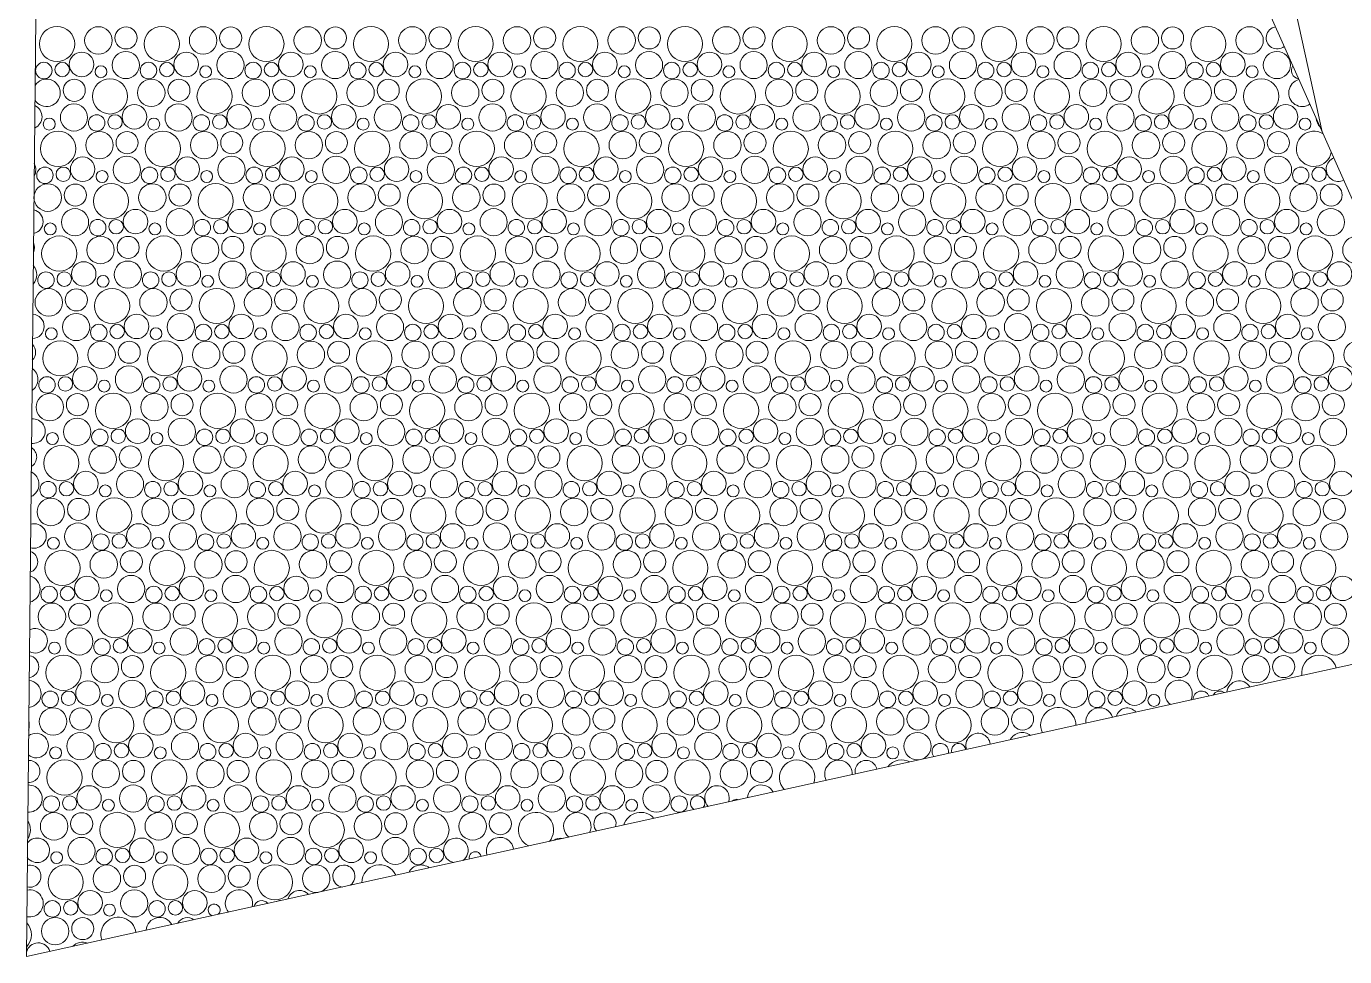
# Model space of a CAD drawing. Header units: millimetres. Extents: x 755110 to 820807, y -116979 to -66610.
# Drawn here: x 767558 to 772140, y -116979 to -113748 of the extents above; entities that cross this region are included whole.
import ezdxf

# ---------------------------------------------------------------- set-up
doc = ezdxf.new("R2010")
doc.units = ezdxf.units.MM
doc.header["$MEASUREMENT"] = 0
doc.layers.add('New_0_Pen_No__181', color=7, linetype='Continuous', lineweight=0, true_color=0xe8e8e8)
doc.layers.add('New_Structural - Bearing_Pen_No__102', color=7, linetype='Continuous', lineweight=13, true_color=0xcccccc)
doc.layers.add('New_Structural - Bearing_Pen_No__101', color=252, linetype='Continuous', lineweight=13)

# ---------------------------------------------------------------- blocks, each defined once
blk = doc.blocks.new('*X4')
at = {"layer": 'New_0_Pen_No__181', "color": 254, "linetype": 'Continuous', "lineweight": 0, "true_color": 0xe8e8e8}
for centre, radius in [((767664.9, -113808.8), 61.2), ((767808.4, -113796.4), 47.7), ((767904.5, -113787.6), 38.4), ((768028.6, -113808.8), 61.2), ((768172.2, -113796.4), 47.7), ((768268.2, -113787.6), 38.4), ((768392.3, -113808.8), 61.2), ((768535.9, -113796.4), 47.7), ((768631.9, -113787.6), 38.4), ((768756, -113808.8), 61.2), ((768899.6, -113796.4), 47.7), ((768995.6, -113787.6), 38.4), ((769119.7, -113808.8), 61.2), ((769263.3, -113796.4), 47.7), ((769359.3, -113787.6), 38.4), ((769483.4, -113808.8), 61.2), ((769627, -113796.4), 47.7), ((769723, -113787.6), 38.4), ((769847.1, -113808.8), 61.2), ((769990.7, -113796.4), 47.7), ((770086.7, -113787.6), 38.4), ((770210.8, -113808.8), 61.2), ((770354.4, -113796.4), 47.7), ((770450.4, -113787.6), 38.4), ((770574.5, -113808.8), 61.2), ((770718.1, -113796.4), 47.7), ((770814.1, -113787.6), 38.4), ((770938.2, -113808.8), 61.2), ((771081.8, -113796.4), 47.7), ((771177.8, -113787.6), 38.4), ((771302, -113808.8), 61.2), ((771445.5, -113796.4), 47.7), ((771541.6, -113787.6), 38.4), ((771665.7, -113808.8), 61.2), ((771809.2, -113796.4), 47.7), ((767750, -113879.8), 42.6), ((767903.5, -113881.9), 47.3), ((768113.7, -113879.8), 42.6), ((768267.2, -113881.9), 47.3), ((768477.4, -113879.8), 42.6), ((768630.9, -113881.9), 47.3), ((768841.1, -113879.8), 42.6), ((768994.6, -113881.9), 47.3), ((769204.8, -113879.8), 42.6), ((769358.3, -113881.9), 47.3), ((769568.5, -113879.8), 42.6), ((769722, -113881.9), 47.3), ((769932.2, -113879.8), 42.6), ((770085.7, -113881.9), 47.3), ((770295.9, -113879.8), 42.6), ((770449.4, -113881.9), 47.3), ((770659.6, -113879.8), 42.6), ((770813.1, -113881.9), 47.3), ((771023.4, -113879.8), 42.6), ((771176.8, -113881.9), 47.3), ((771387.1, -113879.8), 42.6), ((771540.5, -113881.9), 47.3), ((771750.8, -113879.8), 42.6), ((771904.2, -113881.9), 47.3), ((767618.8, -113901), 28.6), ((767682.6, -113897.5), 25.1), ((767817.4, -113905.2), 20.7), ((767982.5, -113901), 28.6), ((768046.3, -113897.5), 25.1), ((768181.1, -113905.2), 20.7), ((768346.2, -113901), 28.6), ((768410, -113897.5), 25.1), ((768544.8, -113905.2), 20.7), ((768709.9, -113901), 28.6), ((768773.7, -113897.5), 25.1), ((768908.5, -113905.2), 20.7), ((769073.6, -113901), 28.6), ((769137.4, -113897.5), 25.1), ((769272.2, -113905.2), 20.7), ((769437.3, -113901), 28.6), ((769501.1, -113897.5), 25.1), ((769635.9, -113905.2), 20.7), ((769801, -113901), 28.6), ((769864.9, -113897.5), 25.1), ((769999.6, -113905.2), 20.7), ((770164.7, -113901), 28.6), ((770228.6, -113897.5), 25.1), ((770363.3, -113905.2), 20.7), ((770528.4, -113901), 28.6), ((770592.3, -113897.5), 25.1), ((770727, -113905.2), 20.7), ((770892.2, -113901), 28.6), ((770956, -113897.5), 25.1), ((771090.7, -113905.2), 20.7), ((771255.9, -113901), 28.6), ((771319.7, -113897.5), 25.1), ((771454.4, -113905.2), 20.7), ((771619.6, -113901), 28.6), ((771683.4, -113897.5), 25.1), ((771818.1, -113905.2), 20.7), ((767724.5, -113969.6), 38.4), ((767848.6, -113990.8), 61.2), ((767992.2, -113978.4), 47.7), ((768088.2, -113969.6), 38.4), ((768212.3, -113990.8), 61.2), ((768355.9, -113978.4), 47.7), ((768451.9, -113969.6), 38.4), ((768576, -113990.8), 61.2), ((768719.6, -113978.4), 47.7), ((768815.6, -113969.6), 38.4), ((768939.7, -113990.8), 61.2), ((769083.3, -113978.4), 47.7), ((769179.3, -113969.6), 38.4), ((769303.4, -113990.8), 61.2), ((769447, -113978.4), 47.7), ((769543, -113969.6), 38.4), ((769667.1, -113990.8), 61.2), ((769810.7, -113978.4), 47.7), ((769906.7, -113969.6), 38.4), ((770030.8, -113990.8), 61.2), ((770174.4, -113978.4), 47.7), ((770270.4, -113969.6), 38.4), ((770394.5, -113990.8), 61.2), ((770538.1, -113978.4), 47.7), ((770634.1, -113969.6), 38.4), ((770758.2, -113990.8), 61.2), ((770901.8, -113978.4), 47.7), ((770997.8, -113969.6), 38.4), ((771122, -113990.8), 61.2), ((771265.5, -113978.4), 47.7), ((771361.6, -113969.6), 38.4), ((771485.7, -113990.8), 61.2), ((771629.2, -113978.4), 47.7), ((771725.3, -113969.6), 38.4), ((771849.4, -113990.8), 61.2), ((767723.5, -114063.9), 47.3), ((767933.7, -114061.8), 42.6), ((768087.2, -114063.9), 47.3), ((768297.4, -114061.8), 42.6), ((768450.9, -114063.9), 47.3), ((768661.1, -114061.8), 42.6), ((768814.6, -114063.9), 47.3), ((769024.8, -114061.8), 42.6), ((769178.3, -114063.9), 47.3), ((769388.5, -114061.8), 42.6), ((769542, -114063.9), 47.3), ((769752.2, -114061.8), 42.6), ((769905.7, -114063.9), 47.3), ((770115.9, -114061.8), 42.6), ((770269.4, -114063.9), 47.3), ((770479.6, -114061.8), 42.6), ((770633.1, -114063.9), 47.3), ((770843.4, -114061.8), 42.6), ((770996.8, -114063.9), 47.3), ((771207.1, -114061.8), 42.6), ((771360.5, -114063.9), 47.3), ((771570.8, -114061.8), 42.6), ((771724.2, -114063.9), 47.3), ((771934.5, -114061.8), 42.6), ((767637.4, -114087.2), 20.7), ((767802.5, -114083), 28.6), ((767866.3, -114079.5), 25.1), ((768001.1, -114087.2), 20.7), ((768166.2, -114083), 28.6), ((768230, -114079.5), 25.1), ((768364.8, -114087.2), 20.7), ((768529.9, -114083), 28.6), ((768593.7, -114079.5), 25.1), ((768728.5, -114087.2), 20.7), ((768893.6, -114083), 28.6), ((768957.4, -114079.5), 25.1), ((769092.2, -114087.2), 20.7), ((769257.3, -114083), 28.6), ((769321.1, -114079.5), 25.1), ((769455.9, -114087.2), 20.7), ((769621, -114083), 28.6), ((769684.9, -114079.5), 25.1), ((769819.6, -114087.2), 20.7), ((769984.7, -114083), 28.6), ((770048.6, -114079.5), 25.1), ((770183.3, -114087.2), 20.7), ((770348.4, -114083), 28.6), ((770412.3, -114079.5), 25.1), ((770547, -114087.2), 20.7), ((770712.2, -114083), 28.6), ((770776, -114079.5), 25.1), ((770910.7, -114087.2), 20.7), ((771075.9, -114083), 28.6), ((771139.7, -114079.5), 25.1), ((771274.4, -114087.2), 20.7), ((771439.6, -114083), 28.6), ((771503.4, -114079.5), 25.1), ((771638.1, -114087.2), 20.7), ((771803.3, -114083), 28.6), ((771867.1, -114079.5), 25.1), ((772001.8, -114087.2), 20.7), ((767668.6, -114172.8), 61.2), ((767812.2, -114160.4), 47.7), ((767908.2, -114151.6), 38.4), ((768032.3, -114172.8), 61.2), ((768175.9, -114160.4), 47.7), ((768271.9, -114151.6), 38.4), ((768396, -114172.8), 61.2), ((768539.6, -114160.4), 47.7), ((768635.6, -114151.6), 38.4), ((768759.7, -114172.8), 61.2), ((768903.3, -114160.4), 47.7), ((768999.3, -114151.6), 38.4), ((769123.4, -114172.8), 61.2), ((769267, -114160.4), 47.7), ((769363, -114151.6), 38.4), ((769487.1, -114172.8), 61.2), ((769630.7, -114160.4), 47.7), ((769726.7, -114151.6), 38.4), ((769850.8, -114172.8), 61.2), ((769994.4, -114160.4), 47.7), ((770090.4, -114151.6), 38.4), ((770214.5, -114172.8), 61.2), ((770358.1, -114160.4), 47.7), ((770454.1, -114151.6), 38.4), ((770578.2, -114172.8), 61.2), ((770721.8, -114160.4), 47.7), ((770817.8, -114151.6), 38.4), ((770942, -114172.8), 61.2), ((771085.5, -114160.4), 47.7), ((771181.6, -114151.6), 38.4), ((771305.7, -114172.8), 61.2), ((771449.2, -114160.4), 47.7), ((771545.3, -114151.6), 38.4), ((771669.4, -114172.8), 61.2), ((771812.9, -114160.4), 47.7), ((771909, -114151.6), 38.4), ((767753.7, -114243.8), 42.6), ((767907.2, -114245.9), 47.3), ((768117.4, -114243.8), 42.6), ((768270.9, -114245.9), 47.3), ((768481.1, -114243.8), 42.6), ((768634.6, -114245.9), 47.3), ((768844.8, -114243.8), 42.6), ((768998.3, -114245.9), 47.3), ((769208.5, -114243.8), 42.6), ((769362, -114245.9), 47.3), ((769572.2, -114243.8), 42.6), ((769725.7, -114245.9), 47.3), ((769935.9, -114243.8), 42.6), ((770089.4, -114245.9), 47.3), ((770299.6, -114243.8), 42.6), ((770453.1, -114245.9), 47.3), ((770663.4, -114243.8), 42.6), ((770816.8, -114245.9), 47.3), ((771027.1, -114243.8), 42.6), ((771180.5, -114245.9), 47.3), ((771390.8, -114243.8), 42.6), ((771544.2, -114245.9), 47.3), ((771754.5, -114243.8), 42.6), ((771908, -114245.9), 47.3), ((767622.5, -114265), 28.6), ((767686.3, -114261.5), 25.1), ((767821.1, -114269.2), 20.7), ((767986.2, -114265), 28.6), ((768050, -114261.5), 25.1), ((768184.8, -114269.2), 20.7), ((768349.9, -114265), 28.6), ((768413.7, -114261.5), 25.1), ((768548.5, -114269.2), 20.7), ((768713.6, -114265), 28.6), ((768777.4, -114261.5), 25.1), ((768912.2, -114269.2), 20.7), ((769077.3, -114265), 28.6), ((769141.1, -114261.5), 25.1), ((769275.9, -114269.2), 20.7), ((769441, -114265), 28.6), ((769504.9, -114261.5), 25.1), ((769639.6, -114269.2), 20.7), ((769804.7, -114265), 28.6), ((769868.6, -114261.5), 25.1), ((770003.3, -114269.2), 20.7), ((770168.4, -114265), 28.6), ((770232.3, -114261.5), 25.1), ((770367, -114269.2), 20.7), ((770532.2, -114265), 28.6), ((770596, -114261.5), 25.1), ((770730.7, -114269.2), 20.7), ((770895.9, -114265), 28.6), ((770959.7, -114261.5), 25.1), ((771094.4, -114269.2), 20.7), ((771259.6, -114265), 28.6), ((771323.4, -114261.5), 25.1), ((771458.1, -114269.2), 20.7), ((771623.3, -114265), 28.6), ((771687.1, -114261.5), 25.1), ((771821.8, -114269.2), 20.7), ((771987, -114265), 28.6), ((772050.8, -114261.5), 25.1), ((767632.2, -114342.4), 47.7), ((767728.2, -114333.6), 38.4), ((767852.3, -114354.8), 61.2), ((767995.9, -114342.4), 47.7), ((768091.9, -114333.6), 38.4), ((768216, -114354.8), 61.2), ((768359.6, -114342.4), 47.7), ((768455.6, -114333.6), 38.4), ((768579.7, -114354.8), 61.2), ((768723.3, -114342.4), 47.7), ((768819.3, -114333.6), 38.4), ((768943.4, -114354.8), 61.2), ((769087, -114342.4), 47.7), ((769183, -114333.6), 38.4), ((769307.1, -114354.8), 61.2), ((769450.7, -114342.4), 47.7), ((769546.7, -114333.6), 38.4), ((769670.8, -114354.8), 61.2), ((769814.4, -114342.4), 47.7), ((769910.4, -114333.6), 38.4), ((770034.5, -114354.8), 61.2), ((770178.1, -114342.4), 47.7), ((770274.1, -114333.6), 38.4), ((770398.2, -114354.8), 61.2), ((770541.8, -114342.4), 47.7), ((770637.8, -114333.6), 38.4), ((770762, -114354.8), 61.2), ((770905.5, -114342.4), 47.7), ((771001.6, -114333.6), 38.4), ((771125.7, -114354.8), 61.2), ((771269.2, -114342.4), 47.7), ((771365.3, -114333.6), 38.4), ((771489.4, -114354.8), 61.2), ((771632.9, -114342.4), 47.7), ((771729, -114333.6), 38.4), ((771853.1, -114354.8), 61.2), ((771996.6, -114342.4), 47.7), ((772092.7, -114333.6), 38.4), ((767727.2, -114427.9), 47.3), ((767937.4, -114425.8), 42.6), ((768090.9, -114427.9), 47.3), ((768301.1, -114425.8), 42.6), ((768454.6, -114427.9), 47.3), ((768664.8, -114425.8), 42.6), ((768818.3, -114427.9), 47.3), ((769028.5, -114425.8), 42.6), ((769182, -114427.9), 47.3), ((769392.2, -114425.8), 42.6), ((769545.7, -114427.9), 47.3), ((769755.9, -114425.8), 42.6), ((769909.4, -114427.9), 47.3), ((770119.6, -114425.8), 42.6), ((770273.1, -114427.9), 47.3), ((770483.4, -114425.8), 42.6), ((770636.8, -114427.9), 47.3), ((770847.1, -114425.8), 42.6), ((771000.5, -114427.9), 47.3), ((771210.8, -114425.8), 42.6), ((771364.2, -114427.9), 47.3), ((771574.5, -114425.8), 42.6), ((771728, -114427.9), 47.3), ((771938.2, -114425.8), 42.6), ((772091.7, -114427.9), 47.3), ((767641.1, -114451.2), 20.7), ((767806.2, -114447), 28.6), ((767870, -114443.5), 25.1), ((768004.8, -114451.2), 20.7), ((768169.9, -114447), 28.6), ((768233.7, -114443.5), 25.1), ((768368.5, -114451.2), 20.7), ((768533.6, -114447), 28.6), ((768597.4, -114443.5), 25.1), ((768732.2, -114451.2), 20.7), ((768897.3, -114447), 28.6), ((768961.1, -114443.5), 25.1), ((769095.9, -114451.2), 20.7), ((769261, -114447), 28.6), ((769324.9, -114443.5), 25.1), ((769459.6, -114451.2), 20.7), ((769624.7, -114447), 28.6), ((769688.6, -114443.5), 25.1), ((769823.3, -114451.2), 20.7), ((769988.4, -114447), 28.6), ((770052.3, -114443.5), 25.1), ((770187, -114451.2), 20.7), ((770352.2, -114447), 28.6), ((770416, -114443.5), 25.1), ((770550.7, -114451.2), 20.7), ((770715.9, -114447), 28.6), ((770779.7, -114443.5), 25.1), ((770914.4, -114451.2), 20.7), ((771079.6, -114447), 28.6), ((771143.4, -114443.5), 25.1), ((771278.1, -114451.2), 20.7), ((771443.3, -114447), 28.6), ((771507.1, -114443.5), 25.1), ((771641.8, -114451.2), 20.7), ((771807, -114447), 28.6), ((771870.8, -114443.5), 25.1), ((772005.6, -114451.2), 20.7), ((767672.3, -114536.8), 61.2), ((767815.9, -114524.4), 47.7), ((767911.9, -114515.6), 38.4), ((768036, -114536.8), 61.2), ((768179.6, -114524.4), 47.7), ((768275.6, -114515.6), 38.4), ((768399.7, -114536.8), 61.2), ((768543.3, -114524.4), 47.7), ((768639.3, -114515.6), 38.4), ((768763.4, -114536.8), 61.2), ((768907, -114524.4), 47.7), ((769003, -114515.6), 38.4), ((769127.1, -114536.8), 61.2), ((769270.7, -114524.4), 47.7), ((769366.7, -114515.6), 38.4), ((769490.8, -114536.8), 61.2), ((769634.4, -114524.4), 47.7), ((769730.4, -114515.6), 38.4), ((769854.5, -114536.8), 61.2), ((769998.1, -114524.4), 47.7), ((770094.1, -114515.6), 38.4), ((770218.2, -114536.8), 61.2), ((770361.8, -114524.4), 47.7), ((770457.8, -114515.6), 38.4), ((770582, -114536.8), 61.2), ((770725.5, -114524.4), 47.7), ((770821.6, -114515.6), 38.4), ((770945.7, -114536.8), 61.2), ((771089.2, -114524.4), 47.7), ((771185.3, -114515.6), 38.4), ((771309.4, -114536.8), 61.2), ((771452.9, -114524.4), 47.7), ((771549, -114515.6), 38.4), ((771673.1, -114536.8), 61.2), ((771816.6, -114524.4), 47.7), ((771912.7, -114515.6), 38.4), ((772036.8, -114536.8), 61.2), ((772180.4, -114524.4), 47.7), ((767757.4, -114607.7), 42.6), ((767910.9, -114609.9), 47.3), ((768121.1, -114607.7), 42.6), ((768274.6, -114609.9), 47.3), ((768484.8, -114607.7), 42.6), ((768638.3, -114609.9), 47.3), ((768848.5, -114607.7), 42.6), ((769002, -114609.9), 47.3), ((769212.2, -114607.7), 42.6), ((769365.7, -114609.9), 47.3), ((769575.9, -114607.7), 42.6), ((769729.4, -114609.9), 47.3), ((769939.6, -114607.7), 42.6), ((770093.1, -114609.9), 47.3), ((770303.4, -114607.7), 42.6), ((770456.8, -114609.9), 47.3), ((770667.1, -114607.7), 42.6), ((770820.5, -114609.9), 47.3), ((771030.8, -114607.7), 42.6), ((771184.2, -114609.9), 47.3), ((771394.5, -114607.7), 42.6), ((771548, -114609.9), 47.3), ((771758.2, -114607.7), 42.6), ((771911.7, -114609.9), 47.3), ((772121.9, -114607.7), 42.6), ((767626.2, -114629), 28.6), ((767690, -114625.5), 25.1), ((767824.8, -114633.2), 20.7), ((767989.9, -114629), 28.6), ((768053.7, -114625.5), 25.1), ((768188.5, -114633.2), 20.7), ((768353.6, -114629), 28.6), ((768417.4, -114625.5), 25.1), ((768552.2, -114633.2), 20.7), ((768717.3, -114629), 28.6), ((768781.1, -114625.5), 25.1), ((768915.9, -114633.2), 20.7), ((769081, -114629), 28.6), ((769144.9, -114625.5), 25.1), ((769279.6, -114633.2), 20.7), ((769444.7, -114629), 28.6), ((769508.6, -114625.5), 25.1), ((769643.3, -114633.2), 20.7), ((769808.4, -114629), 28.6), ((769872.3, -114625.5), 25.1), ((770007, -114633.2), 20.7), ((770172.2, -114629), 28.6), ((770236, -114625.5), 25.1), ((770370.7, -114633.2), 20.7), ((770535.9, -114629), 28.6), ((770599.7, -114625.5), 25.1), ((770734.4, -114633.2), 20.7), ((770899.6, -114629), 28.6), ((770963.4, -114625.5), 25.1), ((771098.1, -114633.2), 20.7), ((771263.3, -114629), 28.6), ((771327.1, -114625.5), 25.1), ((771461.8, -114633.2), 20.7), ((771627, -114629), 28.6), ((771690.8, -114625.5), 25.1), ((771825.6, -114633.2), 20.7), ((771990.7, -114629), 28.6), ((772054.5, -114625.5), 25.1), ((767635.9, -114706.4), 47.7), ((767731.9, -114697.5), 38.4), ((767856, -114718.8), 61.2), ((767999.6, -114706.4), 47.7), ((768095.6, -114697.5), 38.4), ((768219.7, -114718.8), 61.2), ((768363.3, -114706.4), 47.7), ((768459.3, -114697.5), 38.4), ((768583.4, -114718.8), 61.2), ((768727, -114706.4), 47.7), ((768823, -114697.5), 38.4), ((768947.1, -114718.8), 61.2), ((769090.7, -114706.4), 47.7), ((769186.7, -114697.5), 38.4), ((769310.8, -114718.8), 61.2), ((769454.4, -114706.4), 47.7), ((769550.4, -114697.5), 38.4), ((769674.5, -114718.8), 61.2), ((769818.1, -114706.4), 47.7), ((769914.1, -114697.5), 38.4), ((770038.2, -114718.8), 61.2), ((770181.8, -114706.4), 47.7), ((770277.8, -114697.5), 38.4), ((770402, -114718.8), 61.2), ((770545.5, -114706.4), 47.7), ((770641.6, -114697.5), 38.4), ((770765.7, -114718.8), 61.2), ((770909.2, -114706.4), 47.7), ((771005.3, -114697.5), 38.4), ((771129.4, -114718.8), 61.2), ((771272.9, -114706.4), 47.7), ((771369, -114697.5), 38.4), ((771493.1, -114718.8), 61.2), ((771636.6, -114706.4), 47.7), ((771732.7, -114697.5), 38.4), ((771856.8, -114718.8), 61.2), ((772000.4, -114706.4), 47.7), ((772096.4, -114697.5), 38.4), ((767730.9, -114791.9), 47.3), ((767941.1, -114789.7), 42.6), ((768094.6, -114791.9), 47.3), ((768304.8, -114789.7), 42.6), ((768458.3, -114791.9), 47.3), ((768668.5, -114789.7), 42.6), ((768822, -114791.9), 47.3), ((769032.2, -114789.7), 42.6), ((769185.7, -114791.9), 47.3), ((769395.9, -114789.7), 42.6), ((769549.4, -114791.9), 47.3), ((769759.6, -114789.7), 42.6), ((769913.1, -114791.9), 47.3), ((770123.4, -114789.7), 42.6), ((770276.8, -114791.9), 47.3), ((770487.1, -114789.7), 42.6), ((770640.5, -114791.9), 47.3), ((770850.8, -114789.7), 42.6), ((771004.2, -114791.9), 47.3), ((771214.5, -114789.7), 42.6), ((771368, -114791.9), 47.3), ((771578.2, -114789.7), 42.6), ((771731.7, -114791.9), 47.3), ((771941.9, -114789.7), 42.6), ((772095.4, -114791.9), 47.3), ((767644.8, -114815.2), 20.7), ((767809.9, -114811), 28.6), ((767873.7, -114807.5), 25.1), ((768008.5, -114815.2), 20.7), ((768173.6, -114811), 28.6), ((768237.4, -114807.5), 25.1), ((768372.2, -114815.2), 20.7), ((768537.3, -114811), 28.6), ((768601.1, -114807.5), 25.1), ((768735.9, -114815.2), 20.7), ((768901, -114811), 28.6), ((768964.9, -114807.5), 25.1), ((769099.6, -114815.2), 20.7), ((769264.7, -114811), 28.6), ((769328.6, -114807.5), 25.1), ((769463.3, -114815.2), 20.7), ((769628.4, -114811), 28.6), ((769692.3, -114807.5), 25.1), ((769827, -114815.2), 20.7), ((769992.2, -114811), 28.6), ((770056, -114807.5), 25.1), ((770190.7, -114815.2), 20.7), ((770355.9, -114811), 28.6), ((770419.7, -114807.5), 25.1), ((770554.4, -114815.2), 20.7), ((770719.6, -114811), 28.6), ((770783.4, -114807.5), 25.1), ((770918.1, -114815.2), 20.7), ((771083.3, -114811), 28.6), ((771147.1, -114807.5), 25.1), ((771281.8, -114815.2), 20.7), ((771447, -114811), 28.6), ((771510.8, -114807.5), 25.1), ((771645.6, -114815.2), 20.7), ((771810.7, -114811), 28.6), ((771874.5, -114807.5), 25.1), ((772009.3, -114815.2), 20.7), ((767676, -114900.8), 61.2), ((767819.6, -114888.4), 47.7), ((767915.6, -114879.5), 38.4), ((768039.7, -114900.8), 61.2), ((768183.3, -114888.4), 47.7), ((768279.3, -114879.5), 38.4), ((768403.4, -114900.8), 61.2), ((768547, -114888.4), 47.7), ((768643, -114879.5), 38.4), ((768767.1, -114900.8), 61.2), ((768910.7, -114888.4), 47.7), ((769006.7, -114879.5), 38.4), ((769130.8, -114900.8), 61.2), ((769274.4, -114888.4), 47.7), ((769370.4, -114879.5), 38.4), ((769494.5, -114900.8), 61.2), ((769638.1, -114888.4), 47.7), ((769734.1, -114879.5), 38.4), ((769858.2, -114900.8), 61.2), ((770001.8, -114888.4), 47.7), ((770097.8, -114879.5), 38.4), ((770222, -114900.8), 61.2), ((770365.5, -114888.4), 47.7), ((770461.6, -114879.5), 38.4), ((770585.7, -114900.8), 61.2), ((770729.2, -114888.4), 47.7), ((770825.3, -114879.5), 38.4), ((770949.4, -114900.8), 61.2), ((771092.9, -114888.4), 47.7), ((771189, -114879.5), 38.4), ((771313.1, -114900.8), 61.2), ((771456.6, -114888.4), 47.7), ((771552.7, -114879.5), 38.4), ((771676.8, -114900.8), 61.2), ((771820.4, -114888.4), 47.7), ((771916.4, -114879.5), 38.4), ((772040.5, -114900.8), 61.2), ((772184.1, -114888.4), 47.7), ((767761.1, -114971.7), 42.6), ((767914.6, -114973.9), 47.3), ((768124.8, -114971.7), 42.6), ((768278.3, -114973.9), 47.3), ((768488.5, -114971.7), 42.6), ((768642, -114973.9), 47.3), ((768852.2, -114971.7), 42.6), ((769005.7, -114973.9), 47.3), ((769215.9, -114971.7), 42.6), ((769369.4, -114973.9), 47.3), ((769579.6, -114971.7), 42.6), ((769733.1, -114973.9), 47.3), ((769943.4, -114971.7), 42.6), ((770096.8, -114973.9), 47.3), ((770307.1, -114971.7), 42.6), ((770460.5, -114973.9), 47.3), ((770670.8, -114971.7), 42.6), ((770824.2, -114973.9), 47.3), ((771034.5, -114971.7), 42.6), ((771188, -114973.9), 47.3), ((771398.2, -114971.7), 42.6), ((771551.7, -114973.9), 47.3), ((771761.9, -114971.7), 42.6), ((771915.4, -114973.9), 47.3), ((772125.6, -114971.7), 42.6), ((767629.9, -114993), 28.6), ((767693.7, -114989.5), 25.1), ((767828.5, -114997.2), 20.7), ((767993.6, -114993), 28.6), ((768057.4, -114989.5), 25.1), ((768192.2, -114997.2), 20.7), ((768357.3, -114993), 28.6), ((768421.1, -114989.5), 25.1), ((768555.9, -114997.2), 20.7), ((768721, -114993), 28.6), ((768784.9, -114989.5), 25.1), ((768919.6, -114997.2), 20.7), ((769084.7, -114993), 28.6), ((769148.6, -114989.5), 25.1), ((769283.3, -114997.2), 20.7), ((769448.4, -114993), 28.6), ((769512.3, -114989.5), 25.1), ((769647, -114997.2), 20.7), ((769812.2, -114993), 28.6), ((769876, -114989.5), 25.1), ((770010.7, -114997.2), 20.7), ((770175.9, -114993), 28.6), ((770239.7, -114989.5), 25.1), ((770374.4, -114997.2), 20.7), ((770539.6, -114993), 28.6), ((770603.4, -114989.5), 25.1), ((770738.1, -114997.2), 20.7), ((770903.3, -114993), 28.6), ((770967.1, -114989.5), 25.1), ((771101.8, -114997.2), 20.7), ((771267, -114993), 28.6), ((771330.8, -114989.5), 25.1), ((771465.6, -114997.2), 20.7), ((771630.7, -114993), 28.6), ((771694.5, -114989.5), 25.1), ((771829.3, -114997.2), 20.7), ((771994.4, -114993), 28.6), ((772058.2, -114989.5), 25.1), ((767639.6, -115070.4), 47.7), ((767735.6, -115061.5), 38.4), ((767859.7, -115082.8), 61.2), ((768003.3, -115070.4), 47.7), ((768099.3, -115061.5), 38.4), ((768223.4, -115082.8), 61.2), ((768367, -115070.4), 47.7), ((768463, -115061.5), 38.4), ((768587.1, -115082.8), 61.2), ((768730.7, -115070.4), 47.7), ((768826.7, -115061.5), 38.4), ((768950.8, -115082.8), 61.2), ((769094.4, -115070.4), 47.7), ((769190.4, -115061.5), 38.4), ((769314.5, -115082.8), 61.2), ((769458.1, -115070.4), 47.7), ((769554.1, -115061.5), 38.4), ((769678.2, -115082.8), 61.2), ((769821.8, -115070.4), 47.7), ((769917.8, -115061.5), 38.4), ((770042, -115082.8), 61.2), ((770185.5, -115070.4), 47.7), ((770281.6, -115061.5), 38.4), ((770405.7, -115082.8), 61.2), ((770549.2, -115070.4), 47.7), ((770645.3, -115061.5), 38.4), ((770769.4, -115082.8), 61.2), ((770912.9, -115070.4), 47.7), ((771009, -115061.5), 38.4), ((771133.1, -115082.8), 61.2), ((771276.6, -115070.4), 47.7), ((771372.7, -115061.5), 38.4), ((771496.8, -115082.8), 61.2), ((771640.4, -115070.4), 47.7), ((771736.4, -115061.5), 38.4), ((771860.5, -115082.8), 61.2), ((772004.1, -115070.4), 47.7), ((772100.1, -115061.5), 38.4), ((767734.6, -115155.9), 47.3), ((767944.8, -115153.7), 42.6), ((768098.3, -115155.9), 47.3), ((768308.5, -115153.7), 42.6), ((768462, -115155.9), 47.3), ((768672.2, -115153.7), 42.6), ((768825.7, -115155.9), 47.3), ((769035.9, -115153.7), 42.6), ((769189.4, -115155.9), 47.3), ((769399.6, -115153.7), 42.6), ((769553.1, -115155.9), 47.3), ((769763.4, -115153.7), 42.6), ((769916.8, -115155.9), 47.3), ((770127.1, -115153.7), 42.6), ((770280.5, -115155.9), 47.3), ((770490.8, -115153.7), 42.6), ((770644.2, -115155.9), 47.3), ((770854.5, -115153.7), 42.6), ((771008, -115155.9), 47.3), ((771218.2, -115153.7), 42.6), ((771371.7, -115155.9), 47.3), ((771581.9, -115153.7), 42.6), ((771735.4, -115155.9), 47.3), ((771945.6, -115153.7), 42.6), ((772099.1, -115155.9), 47.3), ((767648.5, -115179.2), 20.7), ((767813.6, -115175), 28.6), ((767877.4, -115171.5), 25.1), ((768012.2, -115179.2), 20.7), ((768177.3, -115175), 28.6), ((768241.1, -115171.5), 25.1), ((768375.9, -115179.2), 20.7), ((768541, -115175), 28.6), ((768604.9, -115171.5), 25.1), ((768739.6, -115179.2), 20.7), ((768904.7, -115175), 28.6), ((768968.6, -115171.5), 25.1), ((769103.3, -115179.2), 20.7), ((769268.4, -115175), 28.6), ((769332.3, -115171.5), 25.1), ((769467, -115179.2), 20.7), ((769632.2, -115175), 28.6), ((769696, -115171.5), 25.1), ((769830.7, -115179.2), 20.7), ((769995.9, -115175), 28.6), ((770059.7, -115171.5), 25.1), ((770194.4, -115179.2), 20.7), ((770359.6, -115175), 28.6), ((770423.4, -115171.5), 25.1), ((770558.1, -115179.2), 20.7), ((770723.3, -115175), 28.6), ((770787.1, -115171.5), 25.1), ((770921.8, -115179.2), 20.7), ((771087, -115175), 28.6), ((771150.8, -115171.5), 25.1), ((771285.6, -115179.2), 20.7), ((771450.7, -115175), 28.6), ((771514.5, -115171.5), 25.1), ((771649.3, -115179.2), 20.7), ((771814.4, -115175), 28.6), ((771878.2, -115171.5), 25.1), ((772013, -115179.2), 20.7), ((767679.7, -115264.8), 61.2), ((767823.3, -115252.4), 47.7), ((767919.3, -115243.5), 38.4), ((768043.4, -115264.8), 61.2), ((768187, -115252.4), 47.7), ((768283, -115243.5), 38.4), ((768407.1, -115264.8), 61.2), ((768550.7, -115252.4), 47.7), ((768646.7, -115243.5), 38.4), ((768770.8, -115264.8), 61.2), ((768914.4, -115252.4), 47.7), ((769010.4, -115243.5), 38.4), ((769134.5, -115264.8), 61.2), ((769278.1, -115252.4), 47.7), ((769374.1, -115243.5), 38.4), ((769498.2, -115264.8), 61.2), ((769641.8, -115252.4), 47.7), ((769737.8, -115243.5), 38.4), ((769862, -115264.8), 61.2), ((770005.5, -115252.4), 47.7), ((770101.6, -115243.5), 38.4), ((770225.7, -115264.8), 61.2), ((770369.2, -115252.4), 47.7), ((770465.3, -115243.5), 38.4), ((770589.4, -115264.8), 61.2), ((770732.9, -115252.4), 47.7), ((770829, -115243.5), 38.4), ((770953.1, -115264.8), 61.2), ((771096.6, -115252.4), 47.7), ((771192.7, -115243.5), 38.4), ((771316.8, -115264.8), 61.2), ((771460.4, -115252.4), 47.7), ((771556.4, -115243.5), 38.4), ((771680.5, -115264.8), 61.2), ((771824.1, -115252.4), 47.7), ((771920.1, -115243.5), 38.4), ((772044.2, -115264.8), 61.2), ((767764.8, -115335.7), 42.6), ((767918.3, -115337.9), 47.3), ((768128.5, -115335.7), 42.6), ((768282, -115337.9), 47.3), ((768492.2, -115335.7), 42.6), ((768645.7, -115337.9), 47.3), ((768855.9, -115335.7), 42.6), ((769009.4, -115337.9), 47.3), ((769219.6, -115335.7), 42.6), ((769373.1, -115337.9), 47.3), ((769583.4, -115335.7), 42.6), ((769736.8, -115337.9), 47.3), ((769947.1, -115335.7), 42.6), ((770100.5, -115337.9), 47.3), ((770310.8, -115335.7), 42.6), ((770464.2, -115337.9), 47.3), ((770674.5, -115335.7), 42.6), ((770828, -115337.9), 47.3), ((771038.2, -115335.7), 42.6), ((771191.7, -115337.9), 47.3), ((771401.9, -115335.7), 42.6), ((771555.4, -115337.9), 47.3), ((771765.6, -115335.7), 42.6), ((771919.1, -115337.9), 47.3), ((772129.3, -115335.7), 42.6), ((767633.6, -115357), 28.6), ((767697.4, -115353.5), 25.1), ((767832.2, -115361.2), 20.7), ((767997.3, -115357), 28.6), ((768061.1, -115353.5), 25.1), ((768195.9, -115361.2), 20.7), ((768361, -115357), 28.6), ((768424.9, -115353.5), 25.1), ((768559.6, -115361.2), 20.7), ((768724.7, -115357), 28.6), ((768788.6, -115353.5), 25.1), ((768923.3, -115361.2), 20.7), ((769088.4, -115357), 28.6), ((769152.3, -115353.5), 25.1), ((769287, -115361.2), 20.7), ((769452.2, -115357), 28.6), ((769516, -115353.5), 25.1), ((769650.7, -115361.2), 20.7), ((769815.9, -115357), 28.6), ((769879.7, -115353.5), 25.1), ((770014.4, -115361.2), 20.7), ((770179.6, -115357), 28.6), ((770243.4, -115353.5), 25.1), ((770378.1, -115361.2), 20.7), ((770543.3, -115357), 28.6), ((770607.1, -115353.5), 25.1), ((770741.8, -115361.2), 20.7), ((770907, -115357), 28.6), ((770970.8, -115353.5), 25.1), ((771105.6, -115361.2), 20.7), ((771270.7, -115357), 28.6), ((771334.5, -115353.5), 25.1), ((771469.3, -115361.2), 20.7), ((771634.4, -115357), 28.6), ((771698.2, -115353.5), 25.1), ((771833, -115361.2), 20.7), ((771998.1, -115357), 28.6), ((772061.9, -115353.5), 25.1), ((767643.3, -115434.4), 47.7), ((767739.3, -115425.5), 38.4), ((767863.4, -115446.8), 61.2), ((768007, -115434.4), 47.7), ((768103, -115425.5), 38.4), ((768227.1, -115446.8), 61.2), ((768370.7, -115434.4), 47.7), ((768466.7, -115425.5), 38.4), ((768590.8, -115446.8), 61.2), ((768734.4, -115434.4), 47.7), ((768830.4, -115425.5), 38.4), ((768954.5, -115446.8), 61.2), ((769098.1, -115434.4), 47.7), ((769194.1, -115425.5), 38.4), ((769318.2, -115446.8), 61.2), ((769461.8, -115434.4), 47.7), ((769557.8, -115425.5), 38.4), ((769682, -115446.8), 61.2), ((769825.5, -115434.4), 47.7), ((769921.6, -115425.5), 38.4), ((770045.7, -115446.8), 61.2), ((770189.2, -115434.4), 47.7), ((770285.3, -115425.5), 38.4), ((770409.4, -115446.8), 61.2), ((770552.9, -115434.4), 47.7), ((770649, -115425.5), 38.4), ((770773.1, -115446.8), 61.2), ((770916.6, -115434.4), 47.7), ((771012.7, -115425.5), 38.4), ((771136.8, -115446.8), 61.2), ((771280.4, -115434.4), 47.7), ((771376.4, -115425.5), 38.4), ((771500.5, -115446.8), 61.2), ((771644.1, -115434.4), 47.7), ((771740.1, -115425.5), 38.4), ((771864.2, -115446.8), 61.2), ((772007.8, -115434.4), 47.7), ((772103.8, -115425.5), 38.4), ((767738.3, -115519.9), 47.3), ((767948.5, -115517.7), 42.6), ((768102, -115519.9), 47.3), ((768312.2, -115517.7), 42.6), ((768465.7, -115519.9), 47.3), ((768675.9, -115517.7), 42.6), ((768829.4, -115519.9), 47.3), ((769039.6, -115517.7), 42.6), ((769193.1, -115519.9), 47.3), ((769403.4, -115517.7), 42.6), ((769556.8, -115519.9), 47.3), ((769767.1, -115517.7), 42.6), ((769920.5, -115519.9), 47.3), ((770130.8, -115517.7), 42.6), ((770284.2, -115519.9), 47.3), ((770494.5, -115517.7), 42.6), ((770648, -115519.9), 47.3), ((770858.2, -115517.7), 42.6), ((771011.7, -115519.9), 47.3), ((771221.9, -115517.7), 42.6), ((771375.4, -115519.9), 47.3), ((771585.6, -115517.7), 42.6), ((771739.1, -115519.9), 47.3), ((771949.3, -115517.7), 42.6), ((772102.8, -115519.9), 47.3), ((767652.2, -115543.2), 20.7), ((767817.3, -115539), 28.6), ((767881.1, -115535.5), 25.1), ((768015.9, -115543.2), 20.7), ((768181, -115539), 28.6), ((768244.9, -115535.5), 25.1), ((768379.6, -115543.2), 20.7), ((768544.7, -115539), 28.6), ((768608.6, -115535.5), 25.1), ((768743.3, -115543.2), 20.7), ((768908.4, -115539), 28.6), ((768972.3, -115535.5), 25.1), ((769107, -115543.2), 20.7), ((769272.2, -115539), 28.6), ((769336, -115535.5), 25.1), ((769470.7, -115543.2), 20.7), ((769635.9, -115539), 28.6), ((769699.7, -115535.5), 25.1), ((769834.4, -115543.2), 20.7), ((769999.6, -115539), 28.6), ((770063.4, -115535.5), 25.1), ((770198.1, -115543.2), 20.7), ((770363.3, -115539), 28.6), ((770427.1, -115535.5), 25.1), ((770561.8, -115543.2), 20.7), ((770727, -115539), 28.6), ((770790.8, -115535.5), 25.1), ((770925.6, -115543.2), 20.7), ((771090.7, -115539), 28.6), ((771154.5, -115535.5), 25.1), ((771289.3, -115543.2), 20.7), ((771454.4, -115539), 28.6), ((771518.2, -115535.5), 25.1), ((771653, -115543.2), 20.7), ((771818.1, -115539), 28.6), ((771881.9, -115535.5), 25.1), ((772016.7, -115543.2), 20.7), ((767683.4, -115628.8), 61.2), ((767827, -115616.3), 47.7), ((767923, -115607.5), 38.4), ((768047.1, -115628.8), 61.2), ((768190.7, -115616.3), 47.7), ((768286.7, -115607.5), 38.4), ((768410.8, -115628.8), 61.2), ((768554.4, -115616.3), 47.7), ((768650.4, -115607.5), 38.4), ((768774.5, -115628.8), 61.2), ((768918.1, -115616.3), 47.7), ((769014.1, -115607.5), 38.4), ((769138.2, -115628.8), 61.2), ((769281.8, -115616.3), 47.7), ((769377.8, -115607.5), 38.4), ((769502, -115628.8), 61.2), ((769645.5, -115616.3), 47.7), ((769741.6, -115607.5), 38.4), ((769865.7, -115628.8), 61.2), ((770009.2, -115616.3), 47.7), ((770105.3, -115607.5), 38.4), ((770229.4, -115628.8), 61.2), ((770372.9, -115616.3), 47.7), ((770469, -115607.5), 38.4), ((770593.1, -115628.8), 61.2), ((770736.6, -115616.3), 47.7), ((770832.7, -115607.5), 38.4), ((770956.8, -115628.8), 61.2), ((771100.4, -115616.3), 47.7), ((771196.4, -115607.5), 38.4), ((771320.5, -115628.8), 61.2), ((771464.1, -115616.3), 47.7), ((771560.1, -115607.5), 38.4), ((771684.2, -115628.8), 61.2), ((771827.8, -115616.3), 47.7), ((771923.8, -115607.5), 38.4), ((772047.9, -115628.8), 61.2), ((767768.5, -115699.7), 42.6), ((767922, -115701.9), 47.3), ((768132.2, -115699.7), 42.6), ((768285.7, -115701.9), 47.3), ((768495.9, -115699.7), 42.6), ((768649.4, -115701.9), 47.3), ((768859.6, -115699.7), 42.6), ((769013.1, -115701.9), 47.3), ((769223.4, -115699.7), 42.6), ((769376.8, -115701.9), 47.3), ((769587.1, -115699.7), 42.6), ((769740.5, -115701.9), 47.3), ((769950.8, -115699.7), 42.6), ((770104.2, -115701.9), 47.3), ((770314.5, -115699.7), 42.6), ((770468, -115701.9), 47.3), ((770678.2, -115699.7), 42.6), ((770831.7, -115701.9), 47.3), ((771041.9, -115699.7), 42.6), ((771195.4, -115701.9), 47.3), ((771405.6, -115699.7), 42.6), ((771559.1, -115701.9), 47.3), ((771769.3, -115699.7), 42.6), ((771922.8, -115701.9), 47.3), ((772133, -115699.7), 42.6), ((767637.3, -115721), 28.6), ((767701.1, -115717.5), 25.1), ((767835.9, -115725.1), 20.7), ((768001, -115721), 28.6), ((768064.9, -115717.5), 25.1), ((768199.6, -115725.1), 20.7), ((768364.7, -115721), 28.6), ((768428.6, -115717.5), 25.1), ((768563.3, -115725.1), 20.7), ((768728.4, -115721), 28.6), ((768792.3, -115717.5), 25.1), ((768927, -115725.1), 20.7), ((769092.2, -115721), 28.6), ((769156, -115717.5), 25.1), ((769290.7, -115725.1), 20.7), ((769455.9, -115721), 28.6), ((769519.7, -115717.5), 25.1), ((769654.4, -115725.1), 20.7), ((769819.6, -115721), 28.6), ((769883.4, -115717.5), 25.1), ((770018.1, -115725.1), 20.7), ((770183.3, -115721), 28.6), ((770247.1, -115717.5), 25.1), ((770381.8, -115725.1), 20.7), ((770547, -115721), 28.6), ((770610.8, -115717.5), 25.1), ((770745.6, -115725.1), 20.7), ((770910.7, -115721), 28.6), ((770974.5, -115717.5), 25.1), ((771109.3, -115725.1), 20.7), ((771274.4, -115721), 28.6), ((771338.2, -115717.5), 25.1), ((771473, -115725.1), 20.7), ((771638.1, -115721), 28.6), ((771701.9, -115717.5), 25.1), ((771836.7, -115725.1), 20.7), ((772001.8, -115721), 28.6), ((772065.6, -115717.5), 25.1), ((767647, -115798.3), 47.7), ((767743, -115789.5), 38.4), ((767867.1, -115810.8), 61.2), ((768010.7, -115798.3), 47.7), ((768106.7, -115789.5), 38.4), ((768230.8, -115810.8), 61.2), ((768374.4, -115798.3), 47.7), ((768470.4, -115789.5), 38.4), ((768594.5, -115810.8), 61.2), ((768738.1, -115798.3), 47.7), ((768834.1, -115789.5), 38.4), ((768958.2, -115810.8), 61.2), ((769101.8, -115798.3), 47.7), ((769197.8, -115789.5), 38.4), ((769322, -115810.8), 61.2), ((769465.5, -115798.3), 47.7), ((769561.6, -115789.5), 38.4), ((769685.7, -115810.8), 61.2), ((769829.2, -115798.3), 47.7), ((769925.3, -115789.5), 38.4), ((770049.4, -115810.8), 61.2), ((770192.9, -115798.3), 47.7), ((770289, -115789.5), 38.4), ((770413.1, -115810.8), 61.2), ((770556.6, -115798.3), 47.7), ((770652.7, -115789.5), 38.4), ((770776.8, -115810.8), 61.2), ((770920.4, -115798.3), 47.7), ((771016.4, -115789.5), 38.4), ((771140.5, -115810.8), 61.2), ((771284.1, -115798.3), 47.7), ((771380.1, -115789.5), 38.4), ((771504.2, -115810.8), 61.2), ((771647.8, -115798.3), 47.7), ((771743.8, -115789.5), 38.4), ((771867.9, -115810.8), 61.2), ((772011.5, -115798.3), 47.7), ((772107.5, -115789.5), 38.4), ((767742, -115883.9), 47.3), ((767952.2, -115881.7), 42.6), ((768105.7, -115883.9), 47.3), ((768315.9, -115881.7), 42.6), ((768469.4, -115883.9), 47.3), ((768679.6, -115881.7), 42.6), ((768833.1, -115883.9), 47.3), ((769043.4, -115881.7), 42.6), ((769196.8, -115883.9), 47.3), ((769407.1, -115881.7), 42.6), ((769560.5, -115883.9), 47.3), ((769770.8, -115881.7), 42.6), ((769924.2, -115883.9), 47.3), ((770134.5, -115881.7), 42.6), ((770288, -115883.9), 47.3), ((770498.2, -115881.7), 42.6), ((770651.7, -115883.9), 47.3), ((770861.9, -115881.7), 42.6), ((771015.4, -115883.9), 47.3), ((771225.6, -115881.7), 42.6), ((771379.1, -115883.9), 47.3), ((771589.3, -115881.7), 42.6), ((771742.8, -115883.9), 47.3), ((771953, -115881.7), 42.6), ((772106.5, -115883.9), 47.3), ((767655.9, -115907.1), 20.7), ((767821, -115903), 28.6), ((767884.9, -115899.5), 25.1), ((768019.6, -115907.1), 20.7), ((768184.7, -115903), 28.6), ((768248.6, -115899.5), 25.1), ((768383.3, -115907.1), 20.7), ((768548.4, -115903), 28.6), ((768612.3, -115899.5), 25.1), ((768747, -115907.1), 20.7), ((768912.2, -115903), 28.6), ((768976, -115899.5), 25.1), ((769110.7, -115907.1), 20.7), ((769275.9, -115903), 28.6), ((769339.7, -115899.5), 25.1), ((769474.4, -115907.1), 20.7), ((769639.6, -115903), 28.6), ((769703.4, -115899.5), 25.1), ((769838.1, -115907.1), 20.7), ((770003.3, -115903), 28.6), ((770067.1, -115899.5), 25.1), ((770201.8, -115907.1), 20.7), ((770367, -115903), 28.6), ((770430.8, -115899.5), 25.1), ((770565.6, -115907.1), 20.7), ((770730.7, -115903), 28.6), ((770794.5, -115899.5), 25.1), ((770929.3, -115907.1), 20.7), ((771094.4, -115903), 28.6), ((771158.2, -115899.5), 25.1), ((771293, -115907.1), 20.7), ((771458.1, -115903), 28.6), ((771521.9, -115899.5), 25.1), ((771656.7, -115907.1), 20.7), ((771821.8, -115903), 28.6), ((771885.6, -115899.5), 25.1), ((772020.4, -115907.1), 20.7), ((767687.1, -115992.8), 61.2), ((767830.7, -115980.3), 47.7), ((767926.7, -115971.5), 38.4), ((768050.8, -115992.8), 61.2), ((768194.4, -115980.3), 47.7), ((768290.4, -115971.5), 38.4), ((768414.5, -115992.8), 61.2), ((768558.1, -115980.3), 47.7), ((768654.1, -115971.5), 38.4), ((768778.2, -115992.8), 61.2), ((768921.8, -115980.3), 47.7), ((769017.8, -115971.5), 38.4), ((769142, -115992.8), 61.2), ((769285.5, -115980.3), 47.7), ((769381.6, -115971.5), 38.4), ((769505.7, -115992.8), 61.2), ((769649.2, -115980.3), 47.7), ((769745.3, -115971.5), 38.4), ((769869.4, -115992.8), 61.2), ((770012.9, -115980.3), 47.7), ((770109, -115971.5), 38.4), ((770233.1, -115992.8), 61.2), ((770376.6, -115980.3), 47.7), ((770472.7, -115971.5), 38.4), ((770596.8, -115992.8), 61.2), ((770740.4, -115980.3), 47.7), ((770836.4, -115971.5), 38.4), ((770960.5, -115992.8), 61.2), ((771104.1, -115980.3), 47.7), ((771200.1, -115971.5), 38.4), ((771324.2, -115992.8), 61.2), ((771467.8, -115980.3), 47.7), ((771563.8, -115971.5), 38.4), ((771687.9, -115992.8), 61.2), ((771831.5, -115980.3), 47.7), ((771927.5, -115971.5), 38.4), ((767772.2, -116063.7), 42.6), ((767925.7, -116065.9), 47.3), ((768135.9, -116063.7), 42.6), ((768289.4, -116065.9), 47.3), ((768499.6, -116063.7), 42.6), ((768653.1, -116065.9), 47.3), ((768863.4, -116063.7), 42.6), ((769016.8, -116065.9), 47.3), ((769227.1, -116063.7), 42.6), ((769380.5, -116065.9), 47.3), ((769590.8, -116063.7), 42.6), ((769744.2, -116065.9), 47.3), ((769954.5, -116063.7), 42.6), ((770108, -116065.9), 47.3), ((770318.2, -116063.7), 42.6), ((770471.7, -116065.9), 47.3), ((770681.9, -116063.7), 42.6), ((770835.4, -116065.9), 47.3), ((771045.6, -116063.7), 42.6), ((771199.1, -116065.9), 47.3), ((771409.3, -116063.7), 42.6), ((767641, -116085), 28.6), ((767704.9, -116081.4), 25.1), ((767839.6, -116089.1), 20.7), ((768004.7, -116085), 28.6), ((768068.6, -116081.4), 25.1), ((768203.3, -116089.1), 20.7), ((768368.4, -116085), 28.6), ((768432.3, -116081.4), 25.1), ((768567, -116089.1), 20.7), ((768732.2, -116085), 28.6), ((768796, -116081.4), 25.1), ((768930.7, -116089.1), 20.7), ((769095.9, -116085), 28.6), ((769159.7, -116081.4), 25.1), ((769294.4, -116089.1), 20.7), ((769459.6, -116085), 28.6), ((769523.4, -116081.4), 25.1), ((769658.1, -116089.1), 20.7), ((769823.3, -116085), 28.6), ((769887.1, -116081.4), 25.1), ((770021.8, -116089.1), 20.7), ((770187, -116085), 28.6), ((770250.8, -116081.4), 25.1), ((770385.6, -116089.1), 20.7), ((770550.7, -116085), 28.6), ((770614.5, -116081.4), 25.1), ((770749.3, -116089.1), 20.7), ((770914.4, -116085), 28.6), ((770978.2, -116081.4), 25.1), ((771113, -116089.1), 20.7), ((771278.1, -116085), 28.6), ((771341.9, -116081.4), 25.1), ((771476.7, -116089.1), 20.7), ((767650.7, -116162.3), 47.7), ((767746.7, -116153.5), 38.4), ((767870.8, -116174.8), 61.2), ((768014.4, -116162.3), 47.7), ((768110.4, -116153.5), 38.4), ((768234.5, -116174.8), 61.2), ((768378.1, -116162.3), 47.7), ((768474.1, -116153.5), 38.4), ((768598.2, -116174.8), 61.2), ((768741.8, -116162.3), 47.7), ((768837.8, -116153.5), 38.4), ((768962, -116174.8), 61.2), ((769105.5, -116162.3), 47.7), ((769201.6, -116153.5), 38.4), ((769325.7, -116174.8), 61.2), ((769469.2, -116162.3), 47.7), ((769565.3, -116153.5), 38.4), ((769689.4, -116174.8), 61.2), ((769832.9, -116162.3), 47.7), ((769929, -116153.5), 38.4), ((770053.1, -116174.8), 61.2), ((770196.6, -116162.3), 47.7), ((770292.7, -116153.5), 38.4), ((770416.8, -116174.8), 61.2), ((770560.4, -116162.3), 47.7), ((770656.4, -116153.5), 38.4), ((770780.5, -116174.8), 61.2), ((770924.1, -116162.3), 47.7), ((771020.1, -116153.5), 38.4), ((767745.7, -116247.9), 47.3), ((767955.9, -116245.7), 42.6), ((768109.4, -116247.9), 47.3), ((768319.6, -116245.7), 42.6), ((768473.1, -116247.9), 47.3), ((768683.4, -116245.7), 42.6), ((768836.8, -116247.9), 47.3), ((769047.1, -116245.7), 42.6), ((769200.5, -116247.9), 47.3), ((769410.8, -116245.7), 42.6), ((769564.2, -116247.9), 47.3), ((769774.5, -116245.7), 42.6), ((769928, -116247.9), 47.3), ((770138.2, -116245.7), 42.6), ((770291.7, -116247.9), 47.3), ((770501.9, -116245.7), 42.6), ((770655.4, -116247.9), 47.3), ((767659.6, -116271.1), 20.7), ((767824.7, -116267), 28.6), ((767888.6, -116263.4), 25.1), ((768023.3, -116271.1), 20.7), ((768188.4, -116267), 28.6), ((768252.3, -116263.4), 25.1), ((768387, -116271.1), 20.7), ((768552.2, -116267), 28.6), ((768616, -116263.4), 25.1), ((768750.7, -116271.1), 20.7), ((768915.9, -116267), 28.6), ((768979.7, -116263.4), 25.1), ((769114.4, -116271.1), 20.7), ((769279.6, -116267), 28.6), ((769343.4, -116263.4), 25.1), ((769478.1, -116271.1), 20.7), ((769643.3, -116267), 28.6), ((769707.1, -116263.4), 25.1), ((769841.8, -116271.1), 20.7), ((770007, -116267), 28.6), ((770070.8, -116263.4), 25.1), ((770205.6, -116271.1), 20.7), ((770370.7, -116267), 28.6), ((770434.5, -116263.4), 25.1), ((770569.3, -116271.1), 20.7), ((767690.8, -116356.8), 61.2), ((767834.4, -116344.3), 47.7), ((767930.4, -116335.5), 38.4), ((768054.5, -116356.8), 61.2), ((768198.1, -116344.3), 47.7), ((768294.1, -116335.5), 38.4), ((768418.2, -116356.8), 61.2), ((768561.8, -116344.3), 47.7), ((768657.8, -116335.5), 38.4), ((768782, -116356.8), 61.2), ((768925.5, -116344.3), 47.7), ((769021.6, -116335.5), 38.4), ((769145.7, -116356.8), 61.2), ((769289.2, -116344.3), 47.7), ((769385.3, -116335.5), 38.4), ((769509.4, -116356.8), 61.2), ((769652.9, -116344.3), 47.7), ((769749, -116335.5), 38.4), ((769873.1, -116356.8), 61.2), ((770016.6, -116344.3), 47.7), ((770112.7, -116335.5), 38.4), ((767775.9, -116427.7), 42.6), ((767929.4, -116429.9), 47.3), ((768139.6, -116427.7), 42.6), ((768293.1, -116429.9), 47.3), ((768503.4, -116427.7), 42.6), ((768656.8, -116429.9), 47.3), ((768867.1, -116427.7), 42.6), ((769020.5, -116429.9), 47.3), ((769230.8, -116427.7), 42.6), ((769384.2, -116429.9), 47.3), ((769594.5, -116427.7), 42.6), ((769748, -116429.9), 47.3), ((767644.7, -116449), 28.6), ((767708.6, -116445.4), 25.1), ((767843.3, -116453.1), 20.7), ((768008.4, -116449), 28.6), ((768072.3, -116445.4), 25.1), ((768207, -116453.1), 20.7), ((768372.2, -116449), 28.6), ((768436, -116445.4), 25.1), ((768570.7, -116453.1), 20.7), ((768735.9, -116449), 28.6), ((768799.7, -116445.4), 25.1), ((768934.4, -116453.1), 20.7), ((769099.6, -116449), 28.6), ((769163.4, -116445.4), 25.1), ((769298.1, -116453.1), 20.7), ((769463.3, -116449), 28.6), ((769527.1, -116445.4), 25.1), ((769661.8, -116453.1), 20.7), ((769827, -116449), 28.6), ((767654.4, -116526.3), 47.7), ((767750.4, -116517.5), 38.4), ((767874.5, -116538.8), 61.2), ((768018.1, -116526.3), 47.7), ((768114.1, -116517.5), 38.4), ((768238.2, -116538.8), 61.2), ((768381.8, -116526.3), 47.7), ((768477.8, -116517.5), 38.4), ((768602, -116538.8), 61.2), ((768745.5, -116526.3), 47.7), ((768841.6, -116517.5), 38.4), ((768965.7, -116538.8), 61.2), ((769109.2, -116526.3), 47.7), ((769205.3, -116517.5), 38.4), ((767749.4, -116611.9), 47.3), ((767959.6, -116609.7), 42.6), ((768113.1, -116611.9), 47.3), ((768323.4, -116609.7), 42.6), ((768476.8, -116611.9), 47.3), ((768687.1, -116609.7), 42.6), ((768840.5, -116611.9), 47.3), ((767663.3, -116635.1), 20.7), ((767828.4, -116631), 28.6), ((767892.3, -116627.4), 25.1), ((768027, -116635.1), 20.7), ((768192.2, -116631), 28.6), ((768256, -116627.4), 25.1), ((768390.7, -116635.1), 20.7), ((768555.9, -116631), 28.6), ((768619.7, -116627.4), 25.1), ((768754.4, -116635.1), 20.7), ((768919.6, -116631), 28.6), ((768983.4, -116627.4), 25.1), ((767694.5, -116720.8), 61.2), ((767838.1, -116708.3), 47.7), ((767934.1, -116699.5), 38.4), ((768058.2, -116720.8), 61.2), ((768201.8, -116708.3), 47.7), ((768297.8, -116699.5), 38.4), ((768422, -116720.8), 61.2), ((767779.6, -116791.7), 42.6), ((767933.1, -116793.9), 47.3), ((768143.4, -116791.7), 42.6), ((767648.4, -116813), 28.6), ((767712.3, -116809.4), 25.1), ((767847, -116817.1), 20.7), ((768012.2, -116813), 28.6), ((768076, -116809.4), 25.1), ((767658.1, -116890.3), 47.7), ((767754.1, -116881.5), 38.4)]:
    blk.add_circle(centre, radius, dxfattribs=at)
for centre, radius, start, end in [((771905.3, -113787.6), 38.4, 98.6812, 309.3375), ((771983.3, -113901), 28.6, 145.5453, 262.4735), ((767628.4, -113978.4), 47.7, 211.5874, 147.2682), ((771992.9, -113978.4), 47.7, 104.7317, 303.287), ((767570, -114061.8), 42.6, 293.3284, 65.5272), ((772088, -114063.9), 47.3, 183.4515, 224.5672), ((772033.1, -114172.8), 61.2, 59.0103, 349.0084), ((772118.2, -114243.8), 42.6, 112.315, 295.7038), ((767543.5, -114245.9), 47.3, 331.8207, 27.035), ((767573.7, -114425.8), 42.6, 282.8782, 75.9775), ((767548.2, -114515.6), 38.4, 333.5304, 25.3253), ((767547.2, -114609.9), 47.3, 316.3939, 42.4618), ((767577.4, -114789.7), 42.6, 272.8708, 85.9849), ((767551.9, -114879.5), 38.4, 314.5126, 44.3431), ((767550.9, -114973.9), 47.3, 304.5802, 54.2755), ((767581.1, -115153.7), 42.6, 262.9687, 95.8869), ((767555.6, -115243.5), 38.4, 300.5408, 58.3149), ((767554.6, -115337.9), 47.3, 294.2975, 64.5582), ((767584.8, -115517.7), 42.6, 252.8665, 105.9892), ((767559.3, -115607.5), 38.4, 288.4117, 70.444), ((767558.3, -115701.9), 47.3, 284.8161, 74.0395), ((767588.5, -115881.7), 42.6, 242.1961, 116.6596), ((767563, -115971.5), 38.4, 277.1215, 81.7342), ((772051.6, -115992.8), 61.2, 15.6579, 189.1821), ((767562, -116065.9), 47.3, 275.7525, 83.1031), ((771562.8, -116065.9), 47.3, 332.5881, 232.2519), ((771773, -116063.7), 42.6, 29.9202, 174.9199), ((771641.8, -116085), 28.6, 23.2166, 181.6234), ((771705.6, -116081.4), 25.1, 50.953, 153.887), ((771144.2, -116174.8), 61.2, 359.2283, 205.6118), ((771287.8, -116162.3), 47.7, 18.1248, 186.7153), ((771383.8, -116153.5), 38.4, 38.3718, 166.4683), ((767507.1, -116174.8), 61.2, 343.9528, 14.9029), ((767592.2, -116245.7), 42.6, 230.3675, 128.4882), ((770865.6, -116245.7), 42.6, 6.1717, 198.6683), ((771019.1, -116247.9), 47.3, 52.5551, 152.2849), ((770734.4, -116267), 28.6, 347.4432, 217.3969), ((770798.2, -116263.4), 25.1, 8.2878, 196.5522), ((767566.7, -116335.5), 38.4, 266.1287, 92.727), ((770236.8, -116356.8), 61.2, 341.5626, 223.2774), ((770380.4, -116344.3), 47.7, 357, 207.8401), ((770476.4, -116335.5), 38.4, 11.4611, 193.379), ((770600.5, -116356.8), 61.2, 62.3285, 142.5115), ((767565.7, -116429.9), 47.3, 266.8467, 92.009), ((769958.2, -116427.7), 42.6, 341.1961, 223.6439), ((770111.7, -116429.9), 47.3, 28.4554, 176.3846), ((769890.8, -116445.4), 25.1, 322.3276, 242.5124), ((770025.6, -116453.1), 20.7, 69.0051, 135.8349), ((769329.4, -116538.8), 61.2, 319.519, 245.3211), ((769472.9, -116526.3), 47.7, 333.2821, 231.5579), ((769569, -116517.5), 38.4, 344.3152, 220.5249), ((769693.1, -116538.8), 61.2, 41.1266, 163.7134), ((767510.8, -116538.8), 61.2, 326.9716, 31.8841), ((767595.9, -116609.7), 42.6, 216.0403, 142.8154), ((769050.8, -116609.7), 42.6, 304.3057, 260.5344), ((769204.2, -116611.9), 47.3, 7.1338, 197.7062), ((769414.5, -116609.7), 42.6, 77.9848, 126.8552), ((769118.1, -116635.1), 20.7, 11.954, 192.8861), ((767570.4, -116699.5), 38.4, 255.011, 103.8447), ((768565.5, -116708.3), 47.7, 287.2254, 277.6146), ((768661.6, -116699.5), 38.4, 304.6857, 260.1544), ((768785.7, -116720.8), 61.2, 23.7017, 181.1384), ((768929.2, -116708.3), 47.7, 52.4542, 152.3858), ((767569.4, -116793.9), 47.3, 257.8774, 100.9783), ((768296.8, -116793.9), 47.3, 345.0012, 219.8388), ((768507.1, -116791.7), 42.6, 42.4785, 162.3615), ((768210.7, -116817.1), 20.7, 314.1024, 250.7376), ((768375.9, -116813), 28.6, 41.45, 163.39), ((768439.7, -116809.4), 25.1, 86.7163, 118.1237), ((767514.5, -116902.8), 61.2, 315.8016, 43.0541), ((767878.2, -116902.8), 61.2, 7.3105, 197.5296), ((768021.8, -116890.3), 47.7, 28.5579, 176.2822), ((768117.8, -116881.5), 38.4, 53.6962, 151.1439), ((767599.6, -116973.7), 42.6, 17.6606, 166.6502), ((767753.1, -116975.9), 47.3, 67.9718, 136.8683)]:
    blk.add_arc(centre, radius, start, end, dxfattribs=at)

msp = doc.modelspace()

# ---------------------------------------------------------------- hatches: boundary and pattern name
at = {"layer": 'New_Structural - Bearing_Pen_No__102', "linetype": 'Continuous', "lineweight": 13, "true_color": 0xcccccc}
h = msp.add_hatch(dxfattribs=at)
h.set_pattern_fill('Plank_Floor_0001', color=254, style=0, pattern_type=2)
h.set_pattern_definition([(282.42, (772587.63, -103895.86), (294.2306, 64.7986), [])])
h.paths.add_polyline_path([(767684.8, -104287.6), (772821.5, -115819.7), (780693.9, -114086), (780132.5, -111537.1), (779712, -109627.8), (776098.8, -110423.6), (774819, -104612.8), (773061.2, -104999.9), (770843, -95044), (770268.2, -92438.9), (770350.1, -92311.6), (769276.6, -91621.9), (767820.7, -90686.5)])

# ---------------------------------------------------------------- linework, layer by layer
at = {"layer": 'New_0_Pen_No__181', "color": 7, "linetype": 'Continuous', "lineweight": 13, "flags": 128}
msp.add_lwpolyline([(767684.8, -104287.6), (772821.5, -115819.7), (767558.1, -116978.9)], close=True, dxfattribs=at)
at = {"layer": 'New_Structural - Bearing_Pen_No__101', "color": 252, "linetype": 'Continuous', "lineweight": 13, "flags": 128}
msp.add_lwpolyline([(767684.8, -104287.6), (772821.5, -115819.7), (780693.9, -114086), (780132.5, -111537.1), (779712, -109627.8), (776098.8, -110423.6), (774819, -104612.8), (773061.2, -104999.9), (770843, -95044), (770268.2, -92438.9), (770350.1, -92311.6), (769276.6, -91621.9), (767820.7, -90686.5)], close=True, dxfattribs=at)

# ---------------------------------------------------------------- block references
at = {"layer": 'New_0_Pen_No__181', "color": 254, "linetype": 'Continuous', "lineweight": 0, "true_color": 0xe8e8e8}
msp.add_blockref('*X4', (0, 0), dxfattribs=at)

doc.saveas('drawing.dxf')
